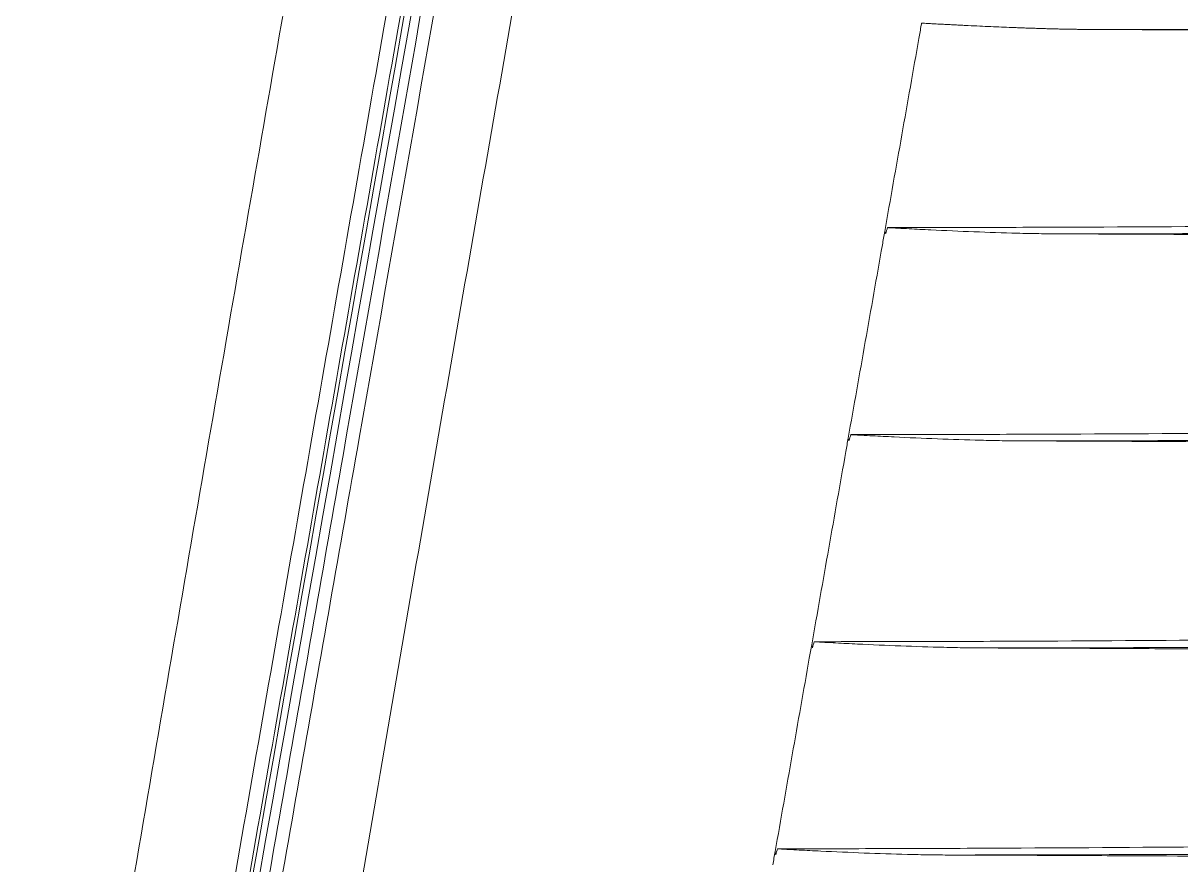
# Model space of a CAD drawing. Header units: inches. Extents: x 3778 to 56227, y -16914 to 35091.
# Drawn here: x 11987.8 to 12075, y 8093.2 to 8156.6 of the extents above; entities that cross this region are included whole.
import ezdxf

# ---------------------------------------------------------------- set-up
doc = ezdxf.new("R2010")
doc.units = ezdxf.units.IN
doc.header["$LTSCALE"] = 100
doc.header["$MEASUREMENT"] = 0
doc.layers.add('mark-B', color=2, linetype='Continuous', lineweight=20)
doc.layers.add('RC-LIGHT', color=7, linetype='Continuous')

# ---------------------------------------------------------------- blocks, each defined once
blk = doc.blocks.new('무풍1way 일반')
at = {"layer": 'mark-B'}
for points, knots in [([(538.289, -68.503), (536.717, -77.892), (533.565, -96.669), (528.766, -124.824), (523.904, -152.97), (518.986, -181.108), (514.015, -209.239), (509.735, -233.164), (507.106, -247.71), (506.168, -252.885)], [0, 0, 0, 0, 0.152619, 0.305238, 0.457857, 0.610476, 0.763096, 0.915715, 1, 1, 1, 1]), ([(507.391, -294.751), (507.806, -292.396), (508.22, -290.042), (509.049, -285.332), (509.463, -282.978), (510.706, -275.914), (511.535, -271.205), (514.02, -257.077), (515.677, -247.659), (520.646, -219.406), (523.956, -200.571), (528.921, -172.32), (530.575, -162.903), (533.883, -144.07), (535.536, -134.653), (538.843, -115.821), (540.495, -106.405), (543.8, -87.574), (545.452, -78.159), (547.103, -68.744)], [0, 0, 0, 0, 0.03125, 0.03125, 0.0625, 0.0625, 0.125, 0.125, 0.25, 0.25, 0.5, 0.5, 0.625, 0.625, 0.75, 0.75, 0.875, 0.875, 1, 1, 1, 1]), ([(507.391, -294.751), (507.806, -292.396), (508.22, -290.042), (509.049, -285.332), (509.463, -282.978), (510.706, -275.914), (511.535, -271.205), (514.02, -257.077), (515.677, -247.659), (520.646, -219.406), (523.956, -200.571), (528.921, -172.32), (530.575, -162.903), (533.883, -144.07), (535.536, -134.653), (538.843, -115.821), (540.495, -106.405), (543.8, -87.574), (545.452, -78.159), (547.103, -68.744)], [0, 0, 0, 0, 0.03125, 0.03125, 0.0625, 0.0625, 0.125, 0.125, 0.25, 0.25, 0.5, 0.5, 0.625, 0.625, 0.75, 0.75, 0.875, 0.875, 1, 1, 1, 1]), ([(548.164, -68.893), (546.512, -78.309), (544.86, -87.725), (541.553, -106.557), (539.9, -115.973), (536.592, -134.807), (534.937, -144.224), (531.628, -163.058), (529.972, -172.476), (525.006, -200.728), (521.693, -219.565), (516.723, -247.82), (515.065, -257.239), (512.579, -271.367), (511.75, -276.077), (510.507, -283.141), (510.092, -285.496), (509.263, -290.205), (508.849, -292.56), (508.434, -294.915)], [0, 0, 0, 0, 0.125, 0.125, 0.25, 0.25, 0.375, 0.375, 0.5, 0.5, 0.75, 0.75, 0.875, 0.875, 0.9375, 0.9375, 0.96875, 0.96875, 1, 1, 1, 1]), ([(548.164, -68.893), (546.512, -78.309), (544.86, -87.725), (541.553, -106.557), (539.9, -115.973), (536.592, -134.807), (534.937, -144.224), (531.628, -163.058), (529.972, -172.476), (525.006, -200.728), (521.693, -219.565), (516.723, -247.82), (515.065, -257.239), (512.579, -271.367), (511.75, -276.077), (510.507, -283.141), (510.092, -285.496), (509.263, -290.205), (508.849, -292.56), (508.434, -294.915)], [0, 0, 0, 0, 0.125, 0.125, 0.25, 0.25, 0.375, 0.375, 0.5, 0.5, 0.75, 0.75, 0.875, 0.875, 0.9375, 0.9375, 0.96875, 0.96875, 1, 1, 1, 1]), ([(512.441, -312.987), (512.912, -310.444), (513.854, -305.357), (515.732, -295.182), (519.004, -277.374), (523.633, -251.928), (529.119, -221.38), (534.536, -190.823), (539.883, -160.255), (545.162, -129.677), (550.374, -99.089), (553.802, -78.69), (555.508, -68.49)], [0, 0, 0, 0, 0.03125, 0.0625, 0.125, 0.25, 0.375, 0.5, 0.625, 0.75, 0.875, 1, 1, 1, 1]), ([(512.441, -312.987), (512.912, -310.444), (513.854, -305.357), (515.732, -295.182), (519.004, -277.374), (523.633, -251.928), (529.119, -221.38), (534.536, -190.823), (539.883, -160.255), (545.162, -129.677), (550.374, -99.089), (553.802, -78.69), (555.508, -68.49)], [0, 0, 0, 0, 0.03125, 0.0625, 0.125, 0.25, 0.375, 0.5, 0.625, 0.75, 0.875, 1, 1, 1, 1]), ([(503.469, -300.27), (503.489, -300.208), (503.509, -300.145), (503.548, -300.019), (503.607, -299.831), (503.741, -299.39), (503.852, -299.01), (503.994, -298.503), (504.064, -298.249), (504.198, -297.74), (504.262, -297.485), (504.388, -296.973), (504.448, -296.717), (504.564, -296.203), (504.62, -295.946), (504.781, -295.173), (504.88, -294.655), (505.023, -293.878), (505.07, -293.619), (505.163, -293.101), (505.301, -292.323), (505.437, -291.545), (505.709, -289.988), (505.89, -288.95), (506.437, -285.838), (506.804, -283.763), (507.537, -279.614), (507.903, -277.539), (509.734, -267.165), (511.195, -258.866), (513.385, -246.417), (514.115, -242.267), (515.575, -233.968), (516.305, -229.818), (518.496, -217.37), (519.957, -209.071), (524.339, -184.175), (527.26, -167.579), (531.64, -142.686), (533.1, -134.388), (536.02, -117.794), (537.479, -109.497), (538.939, -101.2)], [0, 0, 0, 0, 0.000977, 0.000977, 0.001953, 0.003906, 0.007813, 0.007813, 0.011719, 0.011719, 0.015625, 0.015625, 0.019531, 0.019531, 0.023438, 0.023438, 0.03125, 0.03125, 0.035156, 0.035156, 0.039063, 0.046875, 0.046875, 0.0625, 0.0625, 0.09375, 0.09375, 0.125, 0.125, 0.25, 0.25, 0.3125, 0.3125, 0.375, 0.375, 0.5, 0.5, 0.75, 0.75, 0.875, 0.875, 1, 1, 1, 1]), ([(539.889, -101.403), (538.43, -109.705), (536.969, -118.007), (534.049, -134.611), (532.589, -142.914), (528.207, -167.821), (525.286, -184.427), (520.902, -209.338), (519.44, -217.641), (517.248, -230.097), (516.518, -234.249), (515.057, -242.553), (514.326, -246.705), (512.135, -259.161), (510.673, -267.466), (508.842, -277.845), (508.475, -279.921), (507.742, -284.073), (507.375, -286.149), (506.828, -289.263), (506.646, -290.302), (506.374, -291.859), (506.238, -292.638), (506.1, -293.416), (506.006, -293.935), (505.959, -294.194), (505.815, -294.971), (505.715, -295.489), (505.552, -296.262), (505.496, -296.519), (505.379, -297.033), (505.319, -297.29), (505.193, -297.801), (505.128, -298.057), (504.994, -298.567), (504.924, -298.821), (504.71, -299.582), (504.559, -300.086), (504.4, -300.589)], [0, 0, 0, 0, 0.125, 0.125, 0.25, 0.25, 0.5, 0.5, 0.625, 0.625, 0.6875, 0.6875, 0.75, 0.75, 0.875, 0.875, 0.90625, 0.90625, 0.9375, 0.9375, 0.953125, 0.953125, 0.960937, 0.964844, 0.964844, 0.96875, 0.96875, 0.976562, 0.976562, 0.980469, 0.980469, 0.984375, 0.984375, 0.988281, 0.988281, 0.992187, 0.992187, 1, 1, 1, 1]), ([(485.605, -119.572), (483.433, -119.566), (481.261, -119.558), (476.921, -119.54), (474.751, -119.53), (468.246, -119.495), (463.914, -119.467), (459.585, -119.433)], [0, 0, 0, 0, 0.25, 0.25, 0.5, 0.5, 1, 1, 1, 1]), ([(368.136, -119.939), (370.587, -119.939), (373.037, -119.938), (377.937, -119.934), (380.387, -119.931), (387.734, -119.921), (392.631, -119.91), (399.975, -119.89), (402.423, -119.883), (407.318, -119.868), (409.765, -119.859), (414.659, -119.841), (417.106, -119.832), (421.998, -119.813), (426.89, -119.792), (434.227, -119.761), (439.117, -119.739), (444.008, -119.717), (446.453, -119.706), (451.344, -119.685), (453.79, -119.675), (461.127, -119.644), (466.02, -119.626), (475.809, -119.594), (480.706, -119.581), (485.605, -119.572)], [0, 0, 0, 0, 0.0625, 0.0625, 0.125, 0.125, 0.25, 0.25, 0.3125, 0.3125, 0.375, 0.375, 0.4375, 0.4375, 0.5, 0.5625, 0.625, 0.625, 0.6875, 0.6875, 0.75, 0.75, 0.875, 0.875, 1, 1, 1, 1]), ([(498.658, -120.044), (495.935, -120.045), (493.213, -120.049), (487.77, -120.063), (485.049, -120.074), (476.889, -120.113), (471.451, -120.15), (463.297, -120.215), (460.579, -120.238), (455.144, -120.287), (452.427, -120.313), (446.993, -120.365), (444.276, -120.391), (438.842, -120.443), (436.125, -120.469), (430.691, -120.519), (427.974, -120.543), (422.539, -120.589), (419.821, -120.611), (414.384, -120.652), (411.665, -120.671), (406.227, -120.706), (403.508, -120.721), (395.349, -120.764), (389.909, -120.786), (381.746, -120.808), (379.024, -120.814), (374.942, -120.82), (373.581, -120.821), (371.539, -120.822), (370.519, -120.823), (369.328, -120.823), (368.817, -120.823), (368.477, -120.823), (368.307, -120.823), (368.136, -120.823)], [0, 0, 0, 0, 0.0625, 0.0625, 0.125, 0.125, 0.25, 0.25, 0.3125, 0.3125, 0.375, 0.375, 0.4375, 0.4375, 0.5, 0.5, 0.5625, 0.5625, 0.625, 0.625, 0.6875, 0.6875, 0.75, 0.75, 0.875, 0.875, 0.9375, 0.9375, 0.96875, 0.96875, 0.984375, 0.992188, 0.996094, 0.996094, 1, 1, 1, 1]), ([(485.605, -119.572), (486.149, -119.573), (486.693, -119.579), (487.781, -119.595), (488.325, -119.606), (489.957, -119.647), (491.045, -119.683), (493.221, -119.768), (494.309, -119.817), (495.94, -119.896), (496.484, -119.923), (497.3, -119.965), (497.572, -119.979), (497.979, -120.001), (498.115, -120.008), (498.319, -120.019), (498.387, -120.023), (498.489, -120.029), (498.523, -120.031), (498.574, -120.034), (498.591, -120.036), (498.616, -120.038), (498.625, -120.038), (498.638, -120.04), (498.642, -120.04), (498.648, -120.041), (498.65, -120.041), (498.653, -120.042), (498.654, -120.042), (498.656, -120.042), (498.656, -120.043), (498.657, -120.043), (498.657, -120.043), (498.658, -120.043), (498.658, -120.044), (498.658, -120.044)], [0, 0, 0, 0, 0.125, 0.125, 0.25, 0.25, 0.5, 0.5, 0.75, 0.75, 0.875, 0.875, 0.9375, 0.9375, 0.96875, 0.96875, 0.984375, 0.984375, 0.992188, 0.992188, 0.996094, 0.996094, 0.998047, 0.998047, 0.999023, 0.999023, 0.999512, 0.999512, 0.999756, 0.999756, 0.999878, 0.999878, 0.999939, 0.999939, 1, 1, 1, 1]), ([(496.259, -134.398), (496.688, -131.971), (497.546, -127.118), (498.405, -122.265), (498.834, -119.838)], [0, 0, 0, 0, 0.5, 1, 1, 1, 1]), ([(365.384, -135.503), (367.834, -135.503), (370.283, -135.502), (375.182, -135.499), (377.631, -135.496), (384.977, -135.486), (389.873, -135.477), (397.216, -135.459), (399.664, -135.453), (404.559, -135.439), (407.006, -135.431), (411.9, -135.415), (416.793, -135.398), (424.131, -135.371), (431.468, -135.342), (436.359, -135.322), (441.25, -135.302), (443.695, -135.293), (448.586, -135.273), (451.032, -135.264), (458.37, -135.236), (463.263, -135.219), (473.051, -135.19), (477.947, -135.178), (482.845, -135.17)], [0, 0, 0, 0, 0.0625, 0.0625, 0.125, 0.125, 0.25, 0.25, 0.3125, 0.3125, 0.375, 0.375, 0.4375, 0.5, 0.5625, 0.625, 0.625, 0.6875, 0.6875, 0.75, 0.75, 0.875, 0.875, 1, 1, 1, 1]), ([(482.845, -135.17), (480.672, -135.163), (478.501, -135.155), (474.161, -135.137), (471.992, -135.126), (465.49, -135.089), (461.16, -135.059), (456.836, -135.024)], [0, 0, 0, 0, 0.25, 0.25, 0.5, 0.5, 1, 1, 1, 1]), ([(482.845, -135.17), (483.389, -135.172), (483.933, -135.177), (485.021, -135.194), (485.565, -135.205), (487.196, -135.245), (488.284, -135.282), (490.459, -135.367), (491.547, -135.416), (493.178, -135.495), (493.721, -135.522), (494.537, -135.564), (494.809, -135.579), (495.216, -135.6), (495.352, -135.608), (495.556, -135.619), (495.624, -135.623), (495.726, -135.629), (495.76, -135.631), (495.811, -135.634), (495.828, -135.635), (495.853, -135.637), (495.862, -135.638), (495.874, -135.639), (495.879, -135.64), (495.885, -135.641), (495.887, -135.641), (495.89, -135.642), (495.891, -135.642), (495.893, -135.642), (495.893, -135.642), (495.894, -135.643), (495.894, -135.643), (495.895, -135.643), (495.895, -135.643), (495.895, -135.644)], [0, 0, 0, 0, 0.125, 0.125, 0.25, 0.25, 0.5, 0.5, 0.75, 0.75, 0.875, 0.875, 0.9375, 0.9375, 0.96875, 0.96875, 0.984375, 0.984375, 0.992187, 0.992187, 0.996094, 0.996094, 0.998047, 0.998047, 0.999023, 0.999023, 0.999512, 0.999512, 0.999756, 0.999756, 0.999878, 0.999878, 0.999939, 0.999939, 1, 1, 1, 1]), ([(495.895, -135.644), (494.534, -135.644), (493.173, -135.645), (490.451, -135.649), (489.091, -135.652), (485.009, -135.662), (482.289, -135.672), (474.13, -135.71), (468.693, -135.745), (460.539, -135.808), (457.821, -135.83), (452.386, -135.877), (449.669, -135.901), (444.234, -135.951), (441.517, -135.976), (436.083, -136.026), (433.366, -136.051), (427.931, -136.098), (425.214, -136.122), (419.779, -136.166), (417.061, -136.186), (411.624, -136.225), (408.906, -136.243), (403.468, -136.276), (400.749, -136.291), (392.59, -136.332), (387.151, -136.352), (378.99, -136.373), (376.269, -136.378), (372.187, -136.384), (370.827, -136.385), (368.786, -136.387), (367.765, -136.387), (366.574, -136.387), (366.064, -136.387), (365.724, -136.387), (365.554, -136.387), (365.384, -136.387)], [0, 0, 0, 0, 0.03125, 0.03125, 0.0625, 0.0625, 0.125, 0.125, 0.25, 0.25, 0.3125, 0.3125, 0.375, 0.375, 0.4375, 0.4375, 0.5, 0.5, 0.5625, 0.5625, 0.625, 0.625, 0.6875, 0.6875, 0.75, 0.75, 0.875, 0.875, 0.9375, 0.9375, 0.96875, 0.96875, 0.984375, 0.992187, 0.996094, 0.996094, 1, 1, 1, 1]), ([(493.506, -149.962), (493.935, -147.535), (494.794, -142.682), (495.652, -137.829), (496.081, -135.402)], [0, 0, 0, 0, 0.5, 1, 1, 1, 1]), ([(362.631, -151.067), (365.08, -151.067), (367.529, -151.066), (372.427, -151.063), (374.875, -151.061), (382.22, -151.052), (387.115, -151.044), (394.458, -151.028), (396.905, -151.022), (401.799, -151.01), (404.246, -151.003), (409.14, -150.988), (414.033, -150.973), (421.371, -150.949), (428.709, -150.923), (433.6, -150.905), (438.491, -150.887), (440.937, -150.878), (445.828, -150.861), (448.274, -150.852), (455.612, -150.827), (460.505, -150.811), (470.292, -150.785), (475.188, -150.774), (480.085, -150.767)], [0, 0, 0, 0, 0.0625, 0.0625, 0.125, 0.125, 0.25, 0.25, 0.3125, 0.3125, 0.375, 0.375, 0.4375, 0.5, 0.5625, 0.625, 0.625, 0.6875, 0.6875, 0.75, 0.75, 0.875, 0.875, 1, 1, 1, 1]), ([(480.085, -150.767), (477.912, -150.76), (475.741, -150.752), (471.403, -150.732), (469.235, -150.72), (462.735, -150.682), (458.408, -150.651), (454.086, -150.614)], [0, 0, 0, 0, 0.25, 0.25, 0.5, 0.5, 1, 1, 1, 1]), ([(480.085, -150.767), (480.628, -150.768), (481.172, -150.774), (482.26, -150.791), (482.804, -150.802), (484.435, -150.843), (485.522, -150.88), (487.697, -150.965), (488.785, -151.014), (490.415, -151.093), (490.959, -151.12), (491.774, -151.163), (492.046, -151.177), (492.454, -151.199), (492.59, -151.206), (492.793, -151.217), (492.861, -151.221), (492.963, -151.227), (492.997, -151.229), (493.048, -151.232), (493.065, -151.234), (493.09, -151.236), (493.099, -151.236), (493.112, -151.238), (493.116, -151.238), (493.122, -151.239), (493.124, -151.239), (493.127, -151.24), (493.128, -151.24), (493.13, -151.241), (493.13, -151.241), (493.131, -151.241), (493.131, -151.241), (493.132, -151.242), (493.132, -151.242), (493.132, -151.242)], [0, 0, 0, 0, 0.125, 0.125, 0.25, 0.25, 0.5, 0.5, 0.75, 0.75, 0.875, 0.875, 0.9375, 0.9375, 0.96875, 0.96875, 0.984375, 0.984375, 0.992187, 0.992187, 0.996094, 0.996094, 0.998047, 0.998047, 0.999023, 0.999023, 0.999512, 0.999512, 0.999756, 0.999756, 0.999878, 0.999878, 0.999939, 0.999939, 1, 1, 1, 1]), ([(493.132, -151.242), (491.771, -151.242), (490.411, -151.243), (487.69, -151.247), (486.33, -151.25), (482.249, -151.26), (479.529, -151.269), (471.371, -151.305), (465.934, -151.339), (457.781, -151.399), (455.063, -151.421), (449.628, -151.466), (446.91, -151.489), (441.476, -151.537), (438.759, -151.561), (433.324, -151.608), (430.607, -151.632), (425.172, -151.678), (422.455, -151.7), (417.019, -151.742), (414.301, -151.761), (408.865, -151.798), (406.146, -151.815), (400.709, -151.847), (397.99, -151.861), (389.833, -151.899), (384.394, -151.918), (376.234, -151.938), (373.513, -151.943), (369.433, -151.948), (368.073, -151.949), (366.032, -151.951), (365.012, -151.951), (363.991, -151.951), (363.311, -151.951), (362.971, -151.951), (362.631, -151.951)], [0, 0, 0, 0, 0.03125, 0.03125, 0.0625, 0.0625, 0.125, 0.125, 0.25, 0.25, 0.3125, 0.3125, 0.375, 0.375, 0.4375, 0.4375, 0.5, 0.5, 0.5625, 0.5625, 0.625, 0.625, 0.6875, 0.6875, 0.75, 0.75, 0.875, 0.875, 0.9375, 0.9375, 0.96875, 0.96875, 0.984375, 0.992188, 0.992188, 1, 1, 1, 1]), ([(490.753, -165.526), (491.183, -163.099), (492.041, -158.246), (492.899, -153.393), (493.329, -150.966)], [0, 0, 0, 0, 0.5, 1, 1, 1, 1]), ([(359.878, -166.631), (362.327, -166.631), (364.775, -166.63), (369.672, -166.628), (372.12, -166.626), (379.463, -166.618), (384.358, -166.611), (391.7, -166.596), (394.147, -166.591), (399.041, -166.58), (401.488, -166.574), (406.381, -166.561), (411.274, -166.548), (418.612, -166.526), (425.95, -166.503), (430.841, -166.487), (435.732, -166.471), (438.178, -166.463), (443.07, -166.447), (445.516, -166.439), (452.853, -166.417), (457.746, -166.403), (467.533, -166.379), (472.427, -166.369), (477.323, -166.362)], [0, 0, 0, 0, 0.0625, 0.0625, 0.125, 0.125, 0.25, 0.25, 0.3125, 0.3125, 0.375, 0.375, 0.4375, 0.5, 0.5625, 0.625, 0.625, 0.6875, 0.6875, 0.75, 0.75, 0.875, 0.875, 1, 1, 1, 1]), ([(477.323, -166.362), (475.153, -166.355), (472.983, -166.346), (468.647, -166.326), (466.48, -166.314), (459.984, -166.274), (455.658, -166.241), (451.336, -166.203)], [0, 0, 0, 0, 0.25, 0.25, 0.5, 0.5, 1, 1, 1, 1]), ([(477.323, -166.362), (477.867, -166.364), (478.411, -166.37), (479.498, -166.387), (480.042, -166.398), (481.673, -166.439), (482.761, -166.476), (484.935, -166.562), (486.022, -166.611), (487.653, -166.69), (488.197, -166.717), (489.012, -166.76), (489.284, -166.774), (489.691, -166.796), (489.827, -166.803), (490.031, -166.814), (490.099, -166.818), (490.201, -166.824), (490.235, -166.826), (490.286, -166.829), (490.303, -166.831), (490.328, -166.833), (490.337, -166.833), (490.349, -166.835), (490.353, -166.835), (490.36, -166.836), (490.362, -166.836), (490.365, -166.837), (490.366, -166.837), (490.368, -166.838), (490.368, -166.838), (490.369, -166.838), (490.369, -166.838), (490.369, -166.839), (490.37, -166.839), (490.37, -166.839)], [0, 0, 0, 0, 0.125, 0.125, 0.25, 0.25, 0.5, 0.5, 0.75, 0.75, 0.875, 0.875, 0.9375, 0.9375, 0.96875, 0.96875, 0.984375, 0.984375, 0.992188, 0.992188, 0.996094, 0.996094, 0.998047, 0.998047, 0.999023, 0.999023, 0.999512, 0.999512, 0.999756, 0.999756, 0.999878, 0.999878, 0.999939, 0.999939, 1, 1, 1, 1]), ([(488.001, -181.09), (488.43, -178.663), (489.288, -173.81), (490.147, -168.957), (490.576, -166.53)], [0, 0, 0, 0, 0.5, 1, 1, 1, 1]), ([(490.37, -166.839), (489.009, -166.84), (487.649, -166.841), (484.929, -166.844), (483.569, -166.847), (479.489, -166.856), (476.77, -166.865), (468.613, -166.9), (463.176, -166.932), (455.022, -166.99), (452.305, -167.01), (446.87, -167.053), (444.152, -167.076), (438.718, -167.121), (436, -167.145), (430.566, -167.19), (427.848, -167.213), (422.413, -167.256), (419.696, -167.277), (414.26, -167.317), (411.542, -167.336), (406.106, -167.371), (403.388, -167.387), (397.95, -167.417), (395.232, -167.43), (387.075, -167.466), (381.637, -167.484), (373.478, -167.503), (370.758, -167.508), (366.679, -167.512), (365.319, -167.513), (363.278, -167.515), (362.258, -167.515), (361.238, -167.515), (360.558, -167.515), (360.218, -167.515), (359.878, -167.515)], [0, 0, 0, 0, 0.03125, 0.03125, 0.0625, 0.0625, 0.125, 0.125, 0.25, 0.25, 0.3125, 0.3125, 0.375, 0.375, 0.4375, 0.4375, 0.5, 0.5, 0.5625, 0.5625, 0.625, 0.625, 0.6875, 0.6875, 0.75, 0.75, 0.875, 0.875, 0.9375, 0.9375, 0.96875, 0.96875, 0.984375, 0.992188, 0.992188, 1, 1, 1, 1]), ([(357.159, -182.009), (359.607, -182.009), (362.054, -182.008), (366.949, -182.006), (369.397, -182.004), (376.739, -181.997), (381.632, -181.99), (388.973, -181.976), (391.419, -181.971), (396.312, -181.961), (398.758, -181.955), (403.651, -181.943), (408.543, -181.93), (415.88, -181.909), (423.216, -181.887), (428.107, -181.872), (432.997, -181.857), (435.443, -181.85), (440.334, -181.835), (442.779, -181.828), (450.116, -181.806), (455.007, -181.793), (464.792, -181.771), (469.686, -181.762), (474.581, -181.755)], [0, 0, 0, 0, 0.0625, 0.0625, 0.125, 0.125, 0.25, 0.25, 0.3125, 0.3125, 0.375, 0.375, 0.4375, 0.5, 0.5625, 0.625, 0.625, 0.6875, 0.6875, 0.75, 0.75, 0.875, 0.875, 1, 1, 1, 1]), ([(450.494, -181.61), (454.499, -181.644), (458.508, -181.674), (464.529, -181.71), (466.538, -181.721), (470.557, -181.74), (472.568, -181.749), (474.581, -181.755)], [0, 0, 0, 0, 0.5, 0.5, 0.75, 0.75, 1, 1, 1, 1]), ([(474.581, -181.755), (474.636, -181.756), (474.748, -181.756), (474.916, -181.757), (475.085, -181.758), (475.256, -181.759), (475.428, -181.761), (475.601, -181.763), (475.775, -181.765), (475.951, -181.767), (476.128, -181.77), (476.307, -181.773), (476.486, -181.776), (476.667, -181.779), (476.85, -181.782), (477.033, -181.786), (477.218, -181.79), (477.404, -181.794), (477.592, -181.799), (477.781, -181.803), (477.971, -181.808), (478.162, -181.813), (478.355, -181.818), (478.549, -181.824), (478.745, -181.83), (478.941, -181.836), (479.139, -181.842), (479.339, -181.848), (479.539, -181.855), (479.741, -181.862), (479.944, -181.869), (480.149, -181.876), (480.355, -181.883), (480.562, -181.891), (480.77, -181.899), (480.98, -181.907), (481.381, -181.923), (481.983, -181.948), (482.795, -181.983), (483.635, -182.022), (484.329, -182.055), (484.871, -182.082), (485.255, -182.102), (485.65, -182.122), (486.057, -182.143), (486.476, -182.164), (486.906, -182.187), (487.349, -182.21), (487.647, -182.225), (487.798, -182.233)], [0, 0, 0, 0, 0.012609, 0.025317, 0.038123, 0.051028, 0.064031, 0.077132, 0.090333, 0.103631, 0.117029, 0.130525, 0.144119, 0.157812, 0.171604, 0.185495, 0.199484, 0.213572, 0.227758, 0.242043, 0.256427, 0.27091, 0.285491, 0.300172, 0.31495, 0.329828, 0.344804, 0.35988, 0.375054, 0.390326, 0.405698, 0.421168, 0.436737, 0.452405, 0.468171, 0.484037, 0.500001, 0.559263, 0.620684, 0.684264, 0.750004, 0.778166, 0.80721, 0.837137, 0.867946, 0.899636, 0.932209, 0.965664, 1, 1, 1, 1])]:
    blk.add_open_spline(points, degree=3, knots=knots, dxfattribs=at)
for points in [[(511.88, -264.539), (523.394, -199.234), (534.902, -133.928), (546.4, -68.62)], [(511.88, -264.539), (523.394, -199.234), (534.902, -133.928), (546.4, -68.62)], [(546.895, -68.707), (535.396, -134.015), (523.888, -199.321), (512.374, -264.626)], [(546.895, -68.707), (535.396, -134.015), (523.888, -199.321), (512.374, -264.626)], [(498.834, -119.838), (498.893, -119.503), (498.952, -119.169), (499.012, -118.834)], [(498.79, -119.591), (498.746, -119.742), (498.702, -119.893), (498.658, -120.044)], [(498.833, -119.838), (498.819, -119.756), (498.805, -119.673), (498.79, -119.591)], [(496.027, -135.19), (495.983, -135.341), (495.939, -135.493), (495.895, -135.644)], [(496.081, -135.402), (496.063, -135.331), (496.045, -135.261), (496.027, -135.19)], [(496.081, -135.402), (496.14, -135.067), (496.2, -134.733), (496.259, -134.398)], [(493.329, -150.966), (493.388, -150.631), (493.447, -150.297), (493.506, -149.962)], [(493.264, -150.788), (493.22, -150.939), (493.176, -151.091), (493.132, -151.242)], [(493.328, -150.966), (493.307, -150.907), (493.286, -150.847), (493.264, -150.788)], [(490.576, -166.53), (490.635, -166.195), (490.694, -165.861), (490.753, -165.526)], [(490.502, -166.385), (490.458, -166.536), (490.414, -166.688), (490.37, -166.839)], [(490.575, -166.53), (490.551, -166.482), (490.526, -166.433), (490.502, -166.385)], [(487.823, -182.094), (487.882, -181.759), (487.941, -181.425), (488.001, -181.09)], [(487.798, -182.233), (487.807, -182.187), (487.815, -182.14), (487.823, -182.094)]]:
    blk.add_open_spline(points, degree=3, dxfattribs=at)

msp = doc.modelspace()

# ---------------------------------------------------------------- block references
at = {"layer": 'RC-LIGHT', "rotation": 180}
msp.add_blockref('무풍1way 일반', (12543.307, 7974.318), dxfattribs=at)

doc.saveas('drawing.dxf')
